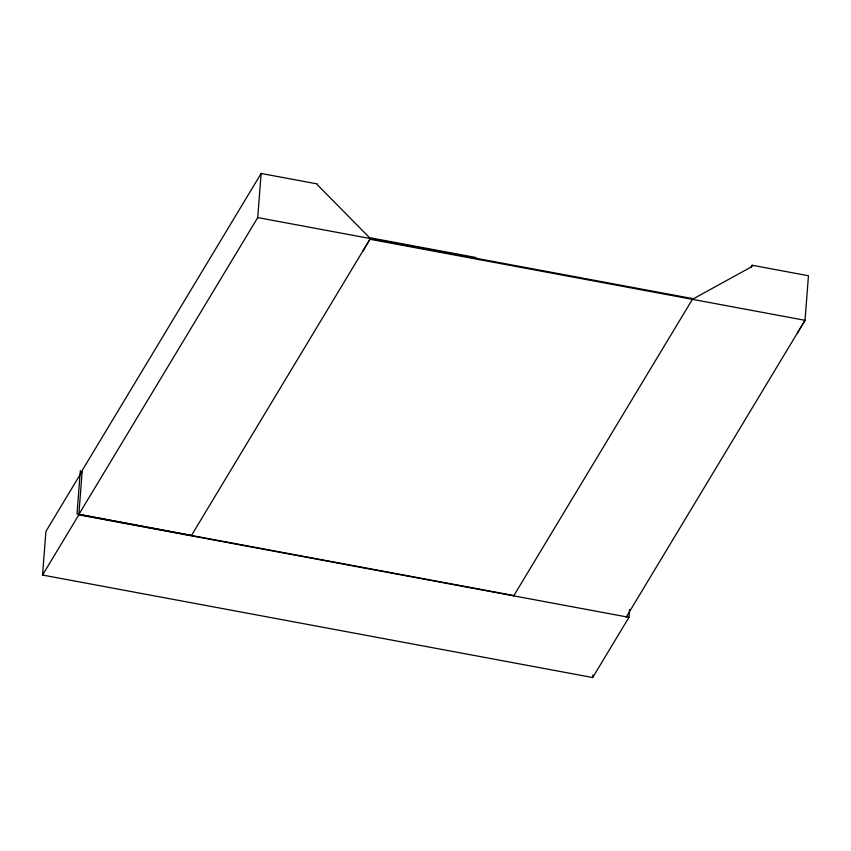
<?xml version="1.0" encoding="UTF-8"?>
<svg xmlns="http://www.w3.org/2000/svg" width="851" height="851" viewBox="0 0 851 851"><rect width="100%" height="100%" fill="white"/><g stroke="black" fill="none" stroke-linecap="round" stroke-linejoin="round"><path stroke-width="1.28" d="M629.58 609.401L628.963 617.337L592.69 677.534L42.55 575.042L45.911 531.386L82.185 471.188M80.345 470.571L77.016 513.866L191.475 535.46L370.759 237.908L475.794 257.481M42.55 575.042L78.824 514.844L82.249 470.369L261.129 173.466L317.444 183.954L317.38 184.773L370.366 238.557L362.664 251.492M513.919 595.54L78.845 514.483L257.736 217.579L261.129 173.466M592.69 677.534L592.902 674.896M797.323 333.241L805.025 320.316L808.45 275.745L752.135 265.246L752.039 266.523L692.395 299.329M513.504 596.232L692.81 298.637L257.736 217.579M750.763 267.522L752.135 265.246M626.134 617.22L805.025 320.316L369.951 239.259M78.824 514.844L628.963 617.337"/></g></svg>
